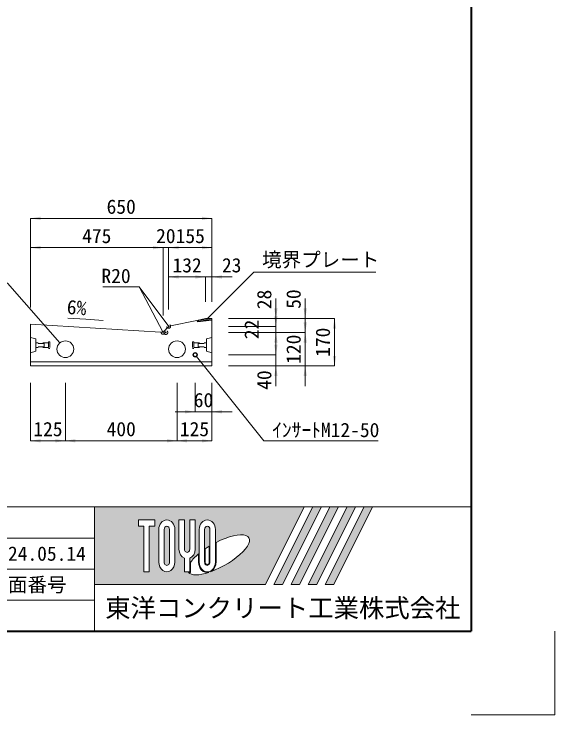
# Model space of a CAD drawing. Units: millimetres at full size. Extents: x 15766 to 83153, y 33859 to 66135.
# Drawn here: x 22244 to 24182, y 36672 to 39185 of the extents above; entities that cross this region are included whole.
import ezdxf
from ezdxf.enums import TextEntityAlignment as Align

# ---------------------------------------------------------------- set-up
doc = ezdxf.new("R2010")
doc.units = ezdxf.units.MM
doc.header["$LTSCALE"] = 28
doc.header["$PDMODE"] = 32
doc.header["$PDSIZE"] = 14
doc.linetypes.add('USER2', pattern=[1.35, 0.75, -0.6])
for name, color, linetype, lineweight in [('PL', 6, 'Continuous', 9), ('インサート', 3, 'USER2', 5), ('作業エリア', 11, 'USER2', 9), ('図枠', 7, 'Continuous', 5), ('寸法線', 7, 'Continuous', 13), ('引出線', 4, 'Continuous', 13), ('本体', 2, 'Continuous', 13), ('補助線', 8, 'Continuous', 13)]:
    doc.layers.add(name, color=color, linetype=linetype, lineweight=lineweight)
doc.styles.add('ＭＳ ゴシック', font='')
doc.styles.get('ＭＳ ゴシック').set_extended_font_data('MS Gothic')

# ---------------------------------------------------------------- blocks, each defined once
blk = doc.blocks.new('filled_arrow')
at = {"color": 0, "linetype": 'Continuous', "lineweight": -2}
blk.add_solid([(7.5, 1.25), (0, 0), (7.5, -1.25)], dxfattribs=at)

msp = doc.modelspace()

# ---------------------------------------------------------------- hatches: boundary and pattern name
at = {"layer": '図枠'}
h = msp.add_hatch(color=256, dxfattribs=at)
h.paths.add_polyline_path([(22531.86, 37417.97), (22531.86, 37139.53), (23144.43, 37139.53), (23283.65, 37417.97)])
edge = h.paths.add_edge_path(flags=16)
edge.add_ellipse((22976.62, 37246.57), major_axis=(109.09, 61.06), ratio=0.3471473, start_angle=-144.31122, end_angle=72.1899, ccw=False)
edge.add_ellipse((22936.22, 37220.21), major_axis=(0, 37.12), ratio=0.8463542, start_angle=-160.70346, end_angle=-90)
edge.add_line((22967.64, 37220.21), (22967.64, 37290.98))
edge = h.paths.add_edge_path(flags=16)
edge.add_ellipse((22936.22, 37337.3), major_axis=(0, 34.27), ratio=0.8463542, start_angle=-90, end_angle=90, ccw=False)
edge.add_line((22965.23, 37337.3), (22965.23, 37220.21))
edge.add_ellipse((22936.22, 37220.21), major_axis=(0, 34.27), ratio=0.8463542, start_angle=90, end_angle=-90, ccw=False)
edge.add_line((22907.22, 37220.21), (22907.22, 37337.3))
edge = h.paths.add_edge_path(flags=16)
edge.add_line((22945.89, 37337.3), (22945.89, 37220.21))
edge.add_ellipse((22936.22, 37220.21), major_axis=(0, 11.42), ratio=0.8463542, start_angle=90, end_angle=-90, ccw=False)
edge.add_line((22926.55, 37220.21), (22926.55, 37337.3))
edge.add_ellipse((22936.22, 37337.3), major_axis=(0, 11.42), ratio=0.8463542, start_angle=-90, end_angle=90, ccw=False)
edge = h.paths.add_edge_path(flags=16)
edge.add_line((22943.47, 37277.45), (22943.47, 37220.21))
edge.add_ellipse((22936.22, 37220.21), major_axis=(0, 8.57), ratio=0.8463542, start_angle=90, end_angle=-90, ccw=False)
edge.add_line((22928.97, 37220.21), (22928.97, 37268.08))
edge.add_ellipse((22976.62, 37246.57), major_axis=(109.09, 61.06), ratio=0.3471473, start_angle=107.79174, end_angle=126.47132, ccw=False)
edge = h.paths.add_edge_path(flags=16)
edge.add_line((22892.72, 37371.57), (22892.72, 37266.62))
edge.add_ellipse((22863.71, 37266.62), major_axis=(0, 34.27), ratio=0.8463542, start_angle=-163.34117, end_angle=-90, ccw=False)
edge.add_line((22873.38, 37234.31), (22873.38, 37185.94))
edge.add_line((22873.38, 37185.94), (22854.04, 37185.94))
edge.add_line((22854.04, 37185.94), (22854.04, 37234.31))
edge.add_ellipse((22863.71, 37266.62), major_axis=(0, 34.27), ratio=0.8463542, start_angle=90, end_angle=163.34117, ccw=False)
edge.add_line((22834.71, 37266.62), (22834.71, 37371.57))
edge.add_line((22834.71, 37371.57), (22854.04, 37371.57))
edge.add_line((22854.04, 37371.57), (22854.04, 37266.62))
edge.add_ellipse((22863.71, 37266.62), major_axis=(0, 11.42), ratio=0.8463542, start_angle=90, end_angle=-90)
edge.add_line((22873.38, 37266.62), (22873.38, 37371.57))
edge.add_line((22873.38, 37371.57), (22892.72, 37371.57))
edge = h.paths.add_edge_path(flags=16)
edge.add_line((22904.8, 37249.76), (22904.8, 37220.21))
edge.add_ellipse((22936.22, 37220.21), major_axis=(0, 37.12), ratio=0.8463542, start_angle=90, end_angle=-171.54427)
edge.add_ellipse((22976.62, 37246.57), major_axis=(109.09, 61.06), ratio=0.3471473, start_angle=-178.64954, end_angle=-148.29244, ccw=False)
edge.add_line((22869.21, 37183.09), (22875.8, 37183.09))
edge.add_line((22875.8, 37183.09), (22875.8, 37219.28))
edge.add_ellipse((22976.62, 37246.57), major_axis=(109.09, 61.06), ratio=0.3471473, start_angle=148.21912, end_angle=165.90812, ccw=False)
edge = h.paths.add_edge_path(flags=16)
edge.add_ellipse((22791.2, 37337.3), major_axis=(0, 34.27), ratio=0.8463542, start_angle=-90, end_angle=90, ccw=False)
edge.add_line((22820.21, 37337.3), (22820.21, 37220.21))
edge.add_ellipse((22791.2, 37220.21), major_axis=(0, 34.27), ratio=0.8463542, start_angle=90, end_angle=-90, ccw=False)
edge.add_line((22762.2, 37220.21), (22762.2, 37337.3))
edge = h.paths.add_edge_path(flags=16)
edge.add_line((22800.87, 37337.3), (22800.87, 37220.21))
edge.add_ellipse((22791.2, 37220.21), major_axis=(0, 11.42), ratio=0.8463542, start_angle=90, end_angle=-90, ccw=False)
edge.add_line((22781.53, 37220.21), (22781.53, 37337.3))
edge.add_ellipse((22791.2, 37337.3), major_axis=(0, 11.42), ratio=0.8463542, start_angle=-90, end_angle=90, ccw=False)
h.paths.add_polyline_path([(22747.7, 37371.57), (22747.7, 37348.72), (22728.36, 37348.72), (22728.36, 37185.94), (22709.02, 37185.94), (22709.02, 37348.72), (22689.69, 37348.72), (22689.69, 37371.57)], flags=16)
for points in [[(23175.05, 37139.53), (23205.68, 37139.53), (23344.9, 37417.97), (23314.27, 37417.97)], [(23406.16, 37417.97), (23375.53, 37417.97), (23236.31, 37139.53), (23266.94, 37139.53)], [(23467.41, 37417.97), (23436.79, 37417.97), (23297.57, 37139.53), (23328.2, 37139.53)], [(23528.67, 37417.97), (23498.04, 37417.97), (23358.82, 37139.53), (23389.45, 37139.53)]]:
    msp.add_hatch(color=256, dxfattribs=at).paths.add_polyline_path(points)
at = {"layer": '引出線'}
msp.add_hatch(color=256, dxfattribs=at).paths.add_polyline_path([(22798.22, 38064.54), (22797.66, 38065.62), (22797.34, 38065.38)])

# ---------------------------------------------------------------- linework, layer by layer
at = {"layer": 'PL', "lineweight": 13}
for p, q in [((22952.74, 38089.39), (22903.06, 38083.73)), ((22903.06, 38083.73), (22904.6, 38087.93)), ((22952.29, 38093.37), (22904.6, 38087.93)), ((22952.74, 38089.39), (22952.29, 38093.37))]:
    msp.add_line(p, q, dxfattribs=at)
at = {"layer": 'インサート'}
for p, q in [((22367.74, 38006.63), (22321.74, 38006.63)), ((22321.74, 38006.63), (22321.74, 37990.13)), ((22351.74, 38004.38), (22321.74, 38004.38)), ((22351.74, 37992.38), (22321.74, 37992.38)), ((22367.74, 37990.13), (22321.74, 37990.13)), ((22351.74, 38004.38), (22351.74, 37992.38)), ((22371.74, 38010.38), (22367.74, 38010.38)), ((22367.74, 38010.38), (22367.74, 37986.38)), ((22371.74, 37986.38), (22367.74, 37986.38)), ((22371.74, 38010.38), (22371.74, 37986.38)), ((22883.74, 38010.38), (22887.74, 38010.38)), ((22883.74, 38010.38), (22883.74, 37986.38)), ((22883.74, 37986.38), (22887.74, 37986.38)), ((22887.74, 38010.38), (22887.74, 37986.38)), ((22887.74, 38006.63), (22933.74, 38006.63)), ((22887.74, 37990.13), (22933.74, 37990.13)), ((22903.74, 38004.38), (22933.74, 38004.38)), ((22903.74, 38004.38), (22903.74, 37992.38)), ((22903.74, 37992.38), (22933.74, 37992.38)), ((22933.74, 38006.63), (22933.74, 37990.13))]:
    msp.add_line(p, q, dxfattribs=at)
at = {"layer": 'インサート', "linetype": 'Continuous'}
for radius in [8.25, 6]:
    msp.add_circle((22892.74, 37963.38), radius, dxfattribs=at)
at = {"layer": '作業エリア'}
for p in [(22797.74, 38065.38), (22777.74, 38044), (22787.74, 38043.38)]:
    msp.add_point(p, dxfattribs=at)
at = {"layer": '図枠', "lineweight": 40}
for p in [(23881.86, 45282.47), (18481.86, 36972.47)]:
    msp.add_line(p, (23881.86, 36972.47), dxfattribs=at)
at = {"layer": '図枠', "lineweight": 13}
for p, q in [((23881.86, 37417.97), (18481.86, 37417.97)), ((22531.86, 36972.47), (22531.86, 37417.97)), ((22531.86, 37306.6), (21181.86, 37306.6)), ((22531.86, 37195.22), (18481.86, 37195.22)), ((22531.86, 37083.85), (21181.86, 37083.85))]:
    msp.add_line(p, q, dxfattribs=at)
at = {"layer": '図枠'}
for p, q in [((22531.86, 37417.97), (23283.65, 37417.97)), ((23283.65, 37417.97), (23144.43, 37139.53)), ((23314.27, 37417.97), (23175.05, 37139.53)), ((23344.9, 37417.97), (23205.68, 37139.53)), ((23375.53, 37417.97), (23236.31, 37139.53)), ((23406.16, 37417.97), (23266.94, 37139.53)), ((23436.79, 37417.97), (23297.57, 37139.53)), ((23314.27, 37417.97), (23344.9, 37417.97)), ((23467.41, 37417.97), (23328.2, 37139.53)), ((23498.04, 37417.97), (23358.82, 37139.53)), ((23375.53, 37417.97), (23406.16, 37417.97)), ((23528.67, 37417.97), (23389.45, 37139.53)), ((23436.79, 37417.97), (23467.41, 37417.97)), ((23498.04, 37417.97), (23528.67, 37417.97)), ((22689.69, 37371.57), (22689.69, 37348.72)), ((22689.69, 37371.57), (22747.7, 37371.57)), ((22747.7, 37371.57), (22747.7, 37348.72)), ((22834.71, 37371.57), (22854.04, 37371.57)), ((22834.71, 37266.62), (22834.71, 37371.57)), ((22854.04, 37371.57), (22854.04, 37266.62)), ((22873.38, 37371.57), (22892.72, 37371.57)), ((22873.38, 37266.62), (22873.38, 37371.57)), ((22892.72, 37371.57), (22892.72, 37266.62)), ((22709.02, 37348.72), (22689.69, 37348.72)), ((22709.02, 37348.72), (22709.02, 37185.94)), ((22728.36, 37348.72), (22728.36, 37185.94)), ((22747.7, 37348.72), (22728.36, 37348.72)), ((22762.2, 37337.3), (22762.2, 37220.21)), ((22781.53, 37220.21), (22781.53, 37337.3)), ((22800.87, 37337.3), (22800.87, 37220.21)), ((22820.21, 37220.21), (22820.21, 37337.3)), ((22907.22, 37337.3), (22907.22, 37220.21)), ((22926.55, 37220.21), (22926.55, 37337.3)), ((22945.89, 37337.3), (22945.89, 37220.21)), ((22965.23, 37220.21), (22965.23, 37337.3)), ((22967.64, 37220.21), (22967.64, 37290.98)), ((22928.97, 37220.21), (22928.97, 37268.08)), ((22943.47, 37277.45), (22943.47, 37220.21)), ((22854.04, 37234.31), (22854.04, 37185.94)), ((22873.38, 37234.31), (22873.38, 37185.94)), ((22904.8, 37249.76), (22904.8, 37220.21)), ((22875.8, 37219.28), (22875.8, 37183.09)), ((22728.36, 37185.94), (22709.02, 37185.94)), ((22873.38, 37185.94), (22854.04, 37185.94)), ((22869.21, 37183.09), (22875.8, 37183.09)), ((22531.86, 37139.53), (23144.43, 37139.53)), ((23175.05, 37139.53), (23205.68, 37139.53)), ((23236.31, 37139.53), (23266.94, 37139.53)), ((23297.57, 37139.53), (23328.2, 37139.53)), ((23358.82, 37139.53), (23389.45, 37139.53))]:
    msp.add_line(p, q, dxfattribs=at)
for centre, major_axis, ratio, start_param, end_param in [((22791.2, 37337.3), (0, 34.27), 0.846354, 4.712389, 7.8539816), ((22936.22, 37337.3), (0, 34.27), 0.846354, 4.712389, 7.8539816), ((22791.2, 37337.3), (0, 11.42), 0.846354, 4.712389, 7.8539816), ((22936.22, 37337.3), (0, 11.42), 0.846354, 4.712389, 7.8539816), ((22976.62, 37246.57), (109.09, 61.06), 0.347147, 4.2621853, 7.7429163), ((22863.71, 37266.62), (0, 34.27), 0.846354, 1.5707963, 2.8017557), ((22863.71, 37266.62), (0, 11.42), 0.846354, 1.5707963, 4.712389), ((22863.71, 37266.62), (0, 34.27), 0.846354, 3.4814296, 4.712389), ((22976.62, 37246.57), (109.09, 61.06), 0.347147, 1.6817405, 1.8219833), ((22976.62, 37246.57), (109.09, 61.06), 0.347147, 2.0815197, 2.5155126), ((22791.2, 37220.21), (0, 34.27), 0.846354, 1.5707963, 4.712389), ((22791.2, 37220.21), (0, 11.42), 0.846354, 1.5707963, 4.712389), ((22936.22, 37220.21), (0, 37.12), 0.846354, 1.5707963, 3.3154679), ((22936.22, 37220.21), (0, 34.27), 0.846354, 1.5707963, 4.712389), ((22936.22, 37220.21), (0, 11.42), 0.846354, 1.5707963, 4.712389), ((22936.22, 37220.21), (0, 8.57), 0.846354, 1.5707963, 4.712389), ((22936.22, 37220.21), (0, 37.12), 0.846354, 3.5338438, 4.712389), ((22976.62, 37246.57), (109.09, 61.06), 0.347147, 3.2093975, 4.2004451)]:
    msp.add_ellipse(centre, major_axis=major_axis, ratio=ratio, start_param=start_param, end_param=end_param, dxfattribs=at)
at = {"layer": '寸法線'}
for p, q in [((22302.74, 38452.37), (22952.74, 38452.37)), ((22302.74, 38133.38), (22302.74, 38452.37)), ((22952.74, 38153.38), (22952.74, 38452.37)), ((22302.74, 38347.37), (22777.74, 38347.37)), ((22302.74, 38133.38), (22302.74, 38347.37)), ((22705.74, 38347.37), (22869.74, 38347.37)), ((22777.74, 38104), (22777.74, 38347.37)), ((22777.74, 38104), (22777.74, 38347.37)), ((22797.74, 38125.38), (22797.74, 38347.37)), ((22797.74, 38347.37), (22952.74, 38347.37)), ((22797.74, 38125.38), (22797.74, 38347.37)), ((22952.74, 38153.38), (22952.74, 38347.37)), ((22929.74, 38242.37), (22797.74, 38242.37)), ((22797.74, 38125.38), (22797.74, 38242.37)), ((23024.74, 38242.37), (22857.74, 38242.37)), ((22929.74, 38153.38), (22929.74, 38242.37)), ((22929.74, 38153.38), (22929.74, 38242.37)), ((22952.74, 38153.38), (22952.74, 38242.37)), ((23182.11, 38165.38), (23182.11, 37993.15)), ((23287.11, 37971.38), (23287.11, 38165.38)), ((23182.11, 38137.15), (23182.11, 37971.38)), ((23287.11, 37851.38), (23287.11, 38115.38)), ((23012.74, 38093.38), (23287.11, 38093.38)), ((23012.74, 38093.38), (23392.11, 38093.38)), ((23012.74, 38093.38), (23182.11, 38093.38)), ((23392.11, 37923.38), (23392.11, 38093.38)), ((23012.74, 38065.15), (23182.11, 38065.15)), ((23012.74, 38065.15), (23182.11, 38065.15)), ((23012.74, 38043.38), (23287.11, 38043.38)), ((23012.74, 38043.38), (23287.11, 38043.38)), ((23012.74, 38043.38), (23182.11, 38043.38)), ((23182.11, 37851.38), (23182.11, 38035.38)), ((23012.74, 37963.38), (23182.11, 37963.38)), ((23012.74, 37923.38), (23182.11, 37923.38)), ((23012.74, 37923.38), (23287.11, 37923.38)), ((23012.74, 37923.38), (23392.11, 37923.38)), ((22302.74, 37863.38), (22302.74, 37655.18)), ((22427.74, 37863.38), (22427.74, 37655.18)), ((22427.74, 37863.38), (22427.74, 37655.18)), ((22827.74, 37863.38), (22827.74, 37655.18)), ((22827.74, 37863.38), (22827.74, 37655.18)), ((22892.74, 37863.38), (22892.74, 37759.28)), ((22952.74, 37863.38), (22952.74, 37759.28)), ((22952.74, 37863.38), (22952.74, 37655.18)), ((23024.74, 37759.28), (22820.74, 37759.28)), ((22427.74, 37655.18), (22302.74, 37655.18)), ((22827.74, 37655.18), (22427.74, 37655.18)), ((22952.74, 37655.18), (22827.74, 37655.18))]:
    msp.add_line(p, q, dxfattribs=at)
at = {"layer": '引出線'}
msp.add_line((22798.22, 38064.54), (22691.63, 38207.06), dxfattribs=at)
for points in [[(22934.66, 38091.36), (23102.59, 38259.29), (23540.2, 38259.29)], [(22407.98, 38005.95), (22220.31, 38220.32), (21787.64, 38220.32)], [(22776.96, 38045.96), (22691.63, 38207.06), (22562.4, 38207.06)], [(22563.08, 38086.87), (22500.52, 38090.74), (22436.5, 38094.7)], [(22897.88, 37956.93), (23138.62, 37654.78), (23548.27, 37654.78)]]:
    msp.add_lwpolyline(points, dxfattribs=at)
msp.add_lwpolyline([(22798.22, 38064.54), (22797.66, 38065.62), (22797.34, 38065.38)], close=True, dxfattribs=at)
at = {"layer": '本体'}
for p, q in [((22898.24, 38086.7), (22803.9, 38066.69)), ((22898.24, 38086.7), (22900.58, 38081.44)), ((22952.74, 38087.38), (22900.58, 38081.44)), ((22952.74, 38087.38), (22952.74, 37923.38)), ((22302.74, 38073.38), (22302.74, 37923.38)), ((22302.74, 38073.38), (22768.34, 38044.58)), ((22793.44, 38060.78), (22784.18, 38050.88)), ((22302.74, 37923.38), (22952.74, 37923.38))]:
    msp.add_line(p, q, dxfattribs=at)
at = {"layer": '本体', "lineweight": 9}
for p, q in [((22929.74, 38093.38), (22898.24, 38086.7)), ((22952.74, 38093.38), (22929.74, 38093.38)), ((22952.74, 38093.38), (22952.74, 38087.38)), ((22302.74, 38025.88), (22321.74, 38020.88)), ((22321.74, 38020.88), (22321.74, 37975.88)), ((22952.74, 38025.88), (22933.74, 38020.88)), ((22933.74, 38020.88), (22933.74, 37975.88)), ((22302.74, 37970.88), (22321.74, 37975.88)), ((22952.74, 37970.88), (22933.74, 37975.88))]:
    msp.add_line(p, q, dxfattribs=at)
at = {"layer": '本体', "lineweight": 5}
msp.add_line((22302.74, 37938.38), (22952.74, 37938.38), dxfattribs=at)
at = {"layer": '本体', "lineweight": 9}
for centre in [(22427.74, 37983.38), (22827.74, 37983.38)]:
    msp.add_circle(centre, 30, dxfattribs=at)
at = {"layer": '本体'}
for centre, start, end in [((22808.05, 38047.12), 101.97613, 136.912), ((22769.57, 38064.54), 266.46044, 316.912)]:
    msp.add_arc(centre, 20, start, end, dxfattribs=at)
at = {"layer": '補助線'}
for p, q in [((22905.05, 38083.96), (22904.6, 38087.93)), ((24181.86, 36972.47), (24181.86, 36672.47)), ((23881.86, 36672.47), (24181.86, 36672.47))]:
    msp.add_line(p, q, dxfattribs=at)

# ---------------------------------------------------------------- block references
at = {"layer": '寸法線', "xscale": 4.8, "yscale": 4.8}
for p in [(22302.74, 38452.37), (22302.74, 38347.37), (22797.74, 38347.37), (22797.74, 38347.37), (22797.74, 38242.37), (22952.74, 38242.37), (22952.74, 37759.28), (22302.74, 37655.18), (22427.74, 37655.18), (22827.74, 37655.18)]:
    msp.add_blockref('filled_arrow', p, dxfattribs=at)
for p, rotation in [((22952.74, 38452.37), 180), ((22777.74, 38347.37), 180), ((22777.74, 38347.37), 180), ((22952.74, 38347.37), 180), ((22929.74, 38242.37), 180), ((22929.74, 38242.37), 180), ((23182.11, 38093.38), 90), ((23287.11, 38093.38), 90), ((23182.11, 38065.15), 90), ((23182.11, 38065.15), 90), ((23392.11, 38093.38), 270), ((23287.11, 38043.38), 90), ((23182.11, 38043.38), 270), ((23287.11, 38043.38), 270), ((23182.11, 37963.38), 90), ((23392.11, 37923.38), 90), ((23182.11, 37923.38), 270), ((23287.11, 37923.38), 270), ((22892.74, 37759.28), 180), ((22427.74, 37655.18), 180), ((22827.74, 37655.18), 180), ((22952.74, 37655.18), 180)]:
    msp.add_blockref('filled_arrow', p, dxfattribs=dict(at, rotation=rotation))
at = {"layer": '引出線'}
for p, xscale, yscale, rotation in [((22563.08, 38086.87), 0.133, 0.133, 176.5), ((22934.66, 38091.36), 0.16, 0.16, 45), ((22776.96, 38045.96), 0.16, 0.16, 117.9), ((22407.98, 38005.95), 0.16, 0.16, 131.2), ((22897.88, 37956.93), 0.16, 0.16, 308.5)]:
    msp.add_blockref('filled_arrow', p, dxfattribs=dict(at, xscale=xscale, yscale=yscale, rotation=rotation))

# ---------------------------------------------------------------- texts
at = {"layer": '図枠', "style": 'ＭＳ ゴシック'}
for s, height, p in [('R:2024.05.14', 51.27, (22291.86, 37250.91)), ('図面番号', 51.27, (22291.86, 37139.53)), ('東洋コンクリート工業株式会社', 66.65, (23206.86, 37056))]:
    msp.add_text(s, height=height, dxfattribs=at).set_placement(p, align=Align.MIDDLE_CENTER)
at = {"layer": '寸法線', "style": 'ＭＳ ゴシック'}
for s, p in [('650', (22627.74, 38494.37)), ('475', (22540.24, 38389.37)), ('20', (22787.74, 38389.37)), ('155', (22875.24, 38389.37)), ('132', (22863.74, 38284.37)), ('23', (23023.6, 38284.37)), ('60', (22922.74, 37801.28)), ('125', (22365.24, 37697.18)), ('400', (22627.74, 37697.18)), ('125', (22890.24, 37697.18))]:
    msp.add_text(s, height=51.27, dxfattribs=at).set_placement(p, align=Align.MIDDLE_CENTER)
for s, p in [('28', (23140.11, 38161.72)), ('50', (23245.11, 38163.12)), ('22', (23095.11, 38054.27)), ('170', (23350.11, 38008.38)), ('120', (23245.11, 37983.38)), ('40', (23140.11, 37872.91))]:
    msp.add_text(s, height=51.27, rotation=90, dxfattribs=at).set_placement(p, align=Align.MIDDLE_CENTER)
at = {"layer": '引出線', "style": 'ＭＳ ゴシック'}
for s, p in [('境界プレート', (23132.59, 38329.85)), ('ｲﾝｻｰﾄM12-50', (23168.62, 37719.58))]:
    msp.add_text(s, height=51.27, dxfattribs=at).set_placement(p, align=Align.TOP_LEFT)
msp.add_text('R20', height=51.27, dxfattribs=at).set_placement((22661.63, 38271.86), align=Align.TOP_RIGHT)
msp.add_text('6%', height=51.27, rotation=356.46, dxfattribs=at).set_placement((22504.59, 38156.51), align=Align.TOP_RIGHT)

doc.saveas('drawing.dxf')
